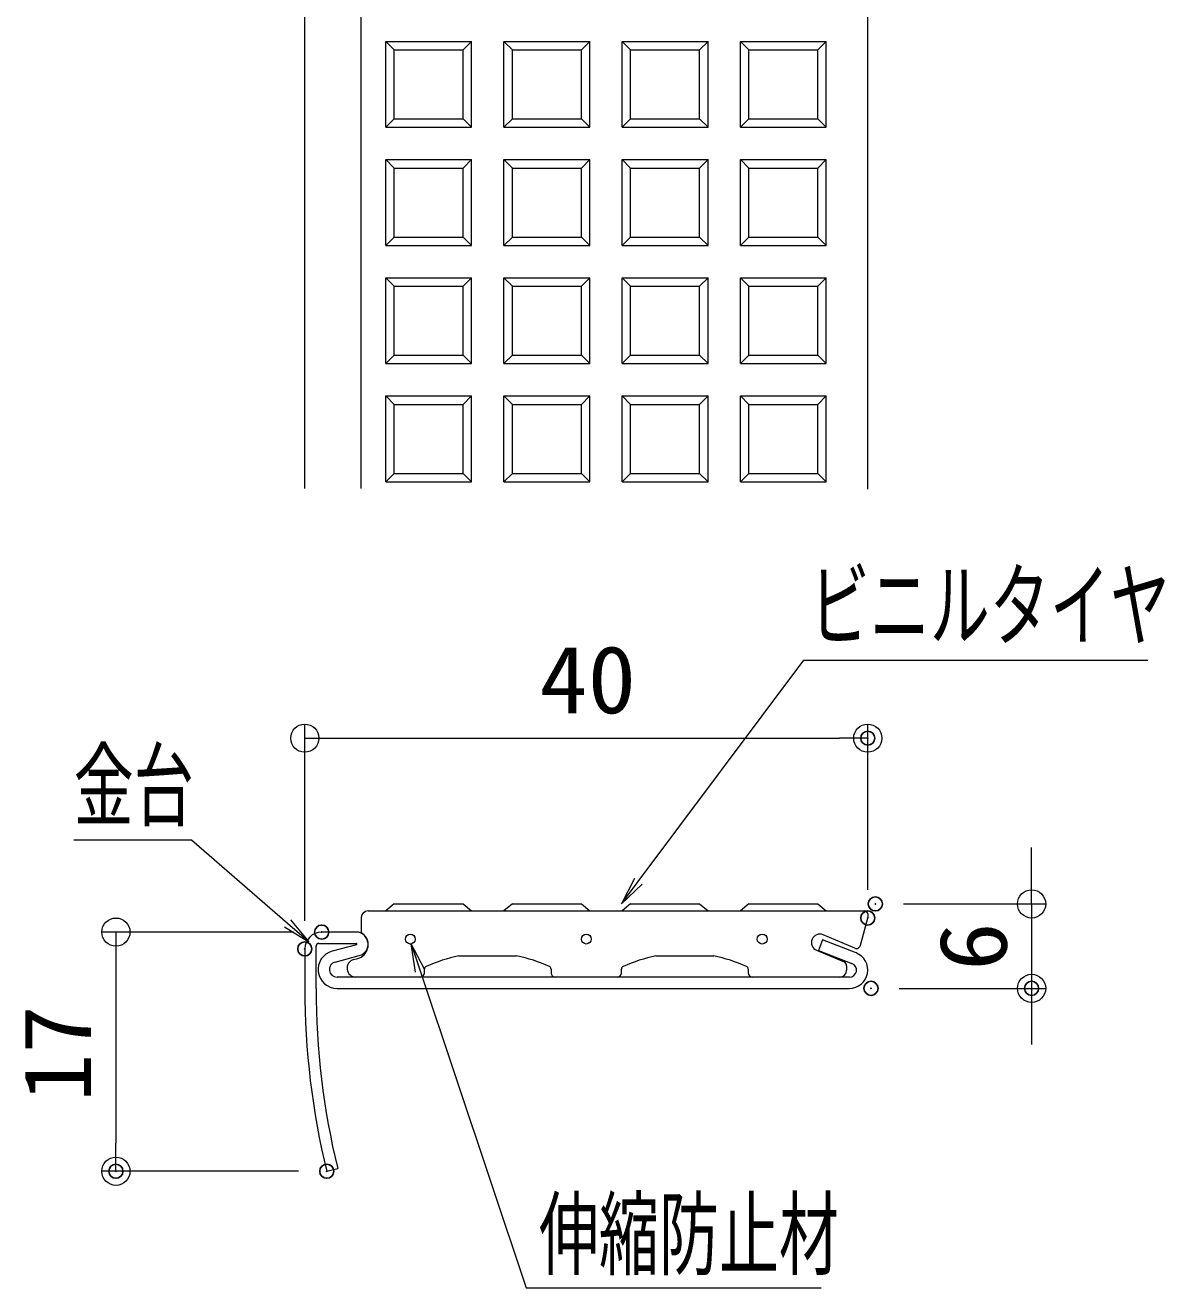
# Model space of a CAD drawing. Units: millimetres, scale not verified. Extents: x -400 to 400, y -277 to 277.
# Drawn here: x -38.1 to 42.9, y 99 to 188.7 of the extents above; entities that cross this region are included whole.
import ezdxf
from ezdxf.enums import TextEntityAlignment as Align

# ---------------------------------------------------------------- set-up
doc = ezdxf.new("R2010")
doc.units = ezdxf.units.MM
doc.header["$LTSCALE"] = 2
doc.header["$PDMODE"] = 32
doc.header["$PDSIZE"] = 1
for name, color, linetype, lineweight in [('0-2_CSLAYER1', 3, 'Continuous', 9), ('0-3_0', 1, 'Continuous', 9), ('0-D_6文字', 2, 'Continuous', 9)]:
    doc.layers.add(name, color=color, linetype=linetype, lineweight=lineweight)
doc.layers.add('0-4_Defpoints', color=7, linetype='Continuous')
doc.styles.add('ＭＳ ゴシック', font='')
doc.styles.get('ＭＳ ゴシック').set_extended_font_data('MS Gothic')

# ---------------------------------------------------------------- blocks, each defined once
blk = doc.blocks.new('_Origin')
at = {"layer": '0-3_0'}
blk.add_line((0, 0), (-2, 0), dxfattribs=at)
blk.add_circle((0, 0), 1, dxfattribs=at)
blk = doc.blocks.new('MLeader19')
at = {"layer": '0-D_6文字', "color": 1}
blk.add_line((17.927, 143.619), (41.661, 143.619), dxfattribs=at)
at = {"layer": '0-D_6文字'}
blk.add_line((5.714, 127.688), (4.249, 126.286), dxfattribs=at)
at = {"layer": '0-D_6文字', "color": 1}
blk.add_lwpolyline([(5.447, 127.888), (17.207, 143.619), (17.927, 143.619)], dxfattribs=at)
at = {"layer": '0-D_6文字'}
blk.add_lwpolyline([(5.18, 128.087), (4.249, 126.286), (5.447, 127.888)], dxfattribs=at)
at = {"layer": '0-D_6文字', "style": 'ＭＳ ゴシック', "width": 0.65}
blk.add_text('ビニルタイヤ', height=4.809, dxfattribs=at).set_placement((17.628, 143.676), align=Align.BOTTOM_LEFT)
blk = doc.blocks.new('MLeader20')
at = {"layer": '0-D_6文字', "color": 1}
blk.add_line((-27.023, 130.828), (-34.67, 130.828), dxfattribs=at)
at = {"layer": '0-D_6文字'}
blk.add_line((-19.267, 125.158), (-17.975, 123.595), dxfattribs=at)
at = {"layer": '0-D_6文字', "color": 1}
blk.add_lwpolyline([(-19.485, 124.907), (-26.303, 130.828), (-27.023, 130.828)], dxfattribs=at)
at = {"layer": '0-D_6文字'}
blk.add_lwpolyline([(-19.704, 124.655), (-17.975, 123.595), (-19.485, 124.907)], dxfattribs=at)
at = {"layer": '0-D_6文字', "style": 'ＭＳ ゴシック', "width": 0.65}
blk.add_text('金台', height=4.809, dxfattribs=at).set_placement((-34.67, 130.877), align=Align.BOTTOM_LEFT)
blk = doc.blocks.new('MLeader21')
at = {"layer": '0-D_6文字'}
blk.add_line((-10.377, 121.438), (-10.696, 123.44), dxfattribs=at)
at = {"layer": '0-D_6文字', "color": 1}
blk.add_line((-1.797, 99.007), (18.45, 99.007), dxfattribs=at)
at = {"layer": '0-D_6文字'}
blk.add_lwpolyline([(-9.745, 121.649), (-10.696, 123.44), (-10.061, 121.543)], dxfattribs=at)
at = {"layer": '0-D_6文字', "color": 1}
blk.add_lwpolyline([(-10.061, 121.543), (-2.517, 99.007), (-1.797, 99.007)], dxfattribs=at)
at = {"layer": '0-D_6文字', "style": 'ＭＳ ゴシック', "width": 0.65}
blk.add_text('伸縮防止材', height=4.809, dxfattribs=at).set_placement((-1.617, 98.981), align=Align.BOTTOM_LEFT)

msp = doc.modelspace()

# ---------------------------------------------------------------- linework, layer by layer
at = {"layer": '0-2_CSLAYER1'}
for p, q in [((-18.251, 155.811), (-18.251, 238.547)), ((-14.251, 155.811), (-14.251, 238.547)), ((21.749, 155.773), (21.749, 238.547)), ((-11.905, 186.992), (-12.501, 187.588)), ((-6.997, 186.992), (-6.401, 187.588)), ((-6.401, 181.488), (-6.401, 187.588)), ((-3.505, 186.992), (-4.101, 187.588)), ((1.403, 186.992), (1.999, 187.588)), ((1.999, 181.488), (1.999, 187.588)), ((4.895, 186.992), (4.299, 187.588)), ((9.803, 186.992), (10.399, 187.588)), ((10.399, 181.488), (10.399, 187.588)), ((13.295, 186.992), (12.699, 187.588)), ((18.203, 186.992), (18.799, 187.588)), ((18.799, 181.488), (18.799, 187.588)), ((-6.997, 182.084), (-6.997, 186.992)), ((1.403, 182.084), (1.403, 186.992)), ((9.803, 182.084), (9.803, 186.992)), ((18.203, 182.084), (18.203, 186.992)), ((-11.905, 182.084), (-12.501, 181.488)), ((-12.501, 181.488), (-6.401, 181.488)), ((-11.905, 182.084), (-6.997, 182.084)), ((-6.997, 182.084), (-6.401, 181.488)), ((-3.505, 182.084), (-4.101, 181.488)), ((-4.101, 181.488), (1.999, 181.488)), ((-3.505, 182.084), (1.403, 182.084)), ((1.403, 182.084), (1.999, 181.488)), ((4.895, 182.084), (4.299, 181.488)), ((4.299, 181.488), (10.399, 181.488)), ((4.895, 182.084), (9.803, 182.084)), ((9.803, 182.084), (10.399, 181.488)), ((13.295, 182.084), (12.699, 181.488)), ((12.699, 181.488), (18.799, 181.488)), ((13.295, 182.084), (18.203, 182.084)), ((18.203, 182.084), (18.799, 181.488)), ((-11.905, 178.592), (-12.501, 179.188)), ((-6.997, 178.592), (-6.401, 179.188)), ((-6.997, 173.684), (-6.997, 178.592)), ((-6.401, 173.088), (-6.401, 179.188)), ((-3.505, 178.592), (-4.101, 179.188)), ((1.403, 178.592), (1.999, 179.188)), ((1.403, 173.684), (1.403, 178.592)), ((1.999, 173.088), (1.999, 179.188)), ((4.895, 178.592), (4.299, 179.188)), ((9.803, 178.592), (10.399, 179.188)), ((9.803, 173.684), (9.803, 178.592)), ((10.399, 173.088), (10.399, 179.188)), ((13.295, 178.592), (12.699, 179.188)), ((18.203, 178.592), (18.799, 179.188)), ((18.203, 173.684), (18.203, 178.592)), ((18.799, 173.088), (18.799, 179.188)), ((-11.905, 173.684), (-12.501, 173.088)), ((-11.905, 173.684), (-6.997, 173.684)), ((-6.997, 173.684), (-6.401, 173.088)), ((-3.505, 173.684), (-4.101, 173.088)), ((-3.505, 173.684), (1.403, 173.684)), ((1.403, 173.684), (1.999, 173.088)), ((4.895, 173.684), (4.299, 173.088)), ((4.895, 173.684), (9.803, 173.684)), ((9.803, 173.684), (10.399, 173.088)), ((13.295, 173.684), (12.699, 173.088)), ((13.295, 173.684), (18.203, 173.684)), ((18.203, 173.684), (18.799, 173.088)), ((-12.501, 173.088), (-6.401, 173.088)), ((-4.101, 173.088), (1.999, 173.088)), ((4.299, 173.088), (10.399, 173.088)), ((12.699, 173.088), (18.799, 173.088)), ((-11.905, 170.192), (-12.501, 170.788)), ((-6.997, 170.192), (-6.401, 170.788)), ((-6.401, 164.688), (-6.401, 170.788)), ((-3.505, 170.192), (-4.101, 170.788)), ((1.403, 170.192), (1.999, 170.788)), ((1.999, 164.688), (1.999, 170.788)), ((4.895, 170.192), (4.299, 170.788)), ((9.803, 170.192), (10.399, 170.788)), ((10.399, 164.688), (10.399, 170.788)), ((13.295, 170.192), (12.699, 170.788)), ((18.203, 170.192), (18.799, 170.788)), ((18.799, 164.688), (18.799, 170.788)), ((-6.997, 165.284), (-6.997, 170.192)), ((1.403, 165.284), (1.403, 170.192)), ((9.803, 165.284), (9.803, 170.192)), ((18.203, 165.284), (18.203, 170.192)), ((-11.905, 165.284), (-12.501, 164.688)), ((-11.905, 165.284), (-6.997, 165.284)), ((-6.997, 165.284), (-6.401, 164.688)), ((-3.505, 165.284), (-4.101, 164.688)), ((-3.505, 165.284), (1.403, 165.284)), ((1.403, 165.284), (1.999, 164.688)), ((4.895, 165.284), (4.299, 164.688)), ((4.895, 165.284), (9.803, 165.284)), ((9.803, 165.284), (10.399, 164.688)), ((13.295, 165.284), (12.699, 164.688)), ((13.295, 165.284), (18.203, 165.284)), ((18.203, 165.284), (18.799, 164.688)), ((-12.501, 164.688), (-6.401, 164.688)), ((-4.101, 164.688), (1.999, 164.688)), ((4.299, 164.688), (10.399, 164.688)), ((12.699, 164.688), (18.799, 164.688)), ((-11.905, 161.792), (-12.501, 162.388)), ((-6.997, 161.792), (-6.401, 162.388)), ((-6.997, 156.884), (-6.997, 161.792)), ((-6.401, 156.288), (-6.401, 162.388)), ((-3.505, 161.792), (-4.101, 162.388)), ((1.403, 161.792), (1.999, 162.388)), ((1.403, 156.884), (1.403, 161.792)), ((1.999, 156.288), (1.999, 162.388)), ((4.895, 161.792), (4.299, 162.388)), ((9.803, 161.792), (10.399, 162.388)), ((9.803, 156.884), (9.803, 161.792)), ((10.399, 156.288), (10.399, 162.388)), ((13.295, 161.792), (12.699, 162.388)), ((18.203, 161.792), (18.799, 162.388)), ((18.203, 156.884), (18.203, 161.792)), ((18.799, 156.288), (18.799, 162.388)), ((-11.905, 156.884), (-12.501, 156.288)), ((-12.501, 156.288), (-6.401, 156.288)), ((-11.905, 156.884), (-6.997, 156.884)), ((-6.997, 156.884), (-6.401, 156.288)), ((-3.505, 156.884), (-4.101, 156.288)), ((-4.101, 156.288), (1.999, 156.288)), ((-3.505, 156.884), (1.403, 156.884)), ((1.403, 156.884), (1.999, 156.288)), ((4.895, 156.884), (4.299, 156.288)), ((4.299, 156.288), (10.399, 156.288)), ((4.895, 156.884), (9.803, 156.884)), ((9.803, 156.884), (10.399, 156.288)), ((13.295, 156.884), (12.699, 156.288)), ((12.699, 156.288), (18.799, 156.288)), ((13.295, 156.884), (18.203, 156.884)), ((18.203, 156.884), (18.799, 156.288)), ((-13.751, 125.786), (21.549, 125.786)), ((-11.905, 126.286), (-12.501, 125.786)), ((-12.501, 125.786), (-6.401, 125.786)), ((-11.905, 126.286), (-6.997, 126.286)), ((-6.997, 126.286), (-6.401, 125.786)), ((-3.505, 126.286), (1.403, 126.286)), ((1.403, 126.286), (1.999, 125.786)), ((4.895, 126.286), (9.803, 126.286)), ((9.803, 126.286), (10.399, 125.786)), ((13.295, 126.286), (18.203, 126.286)), ((18.203, 126.286), (18.799, 125.786)), ((-14.251, 125.286), (-14.251, 124.288)), ((21.229, 123.345), (21.749, 125.286)), ((21.749, 125.586), (21.749, 125.286)), ((-14.601, 124.286), (-17.051, 124.286)), ((-14.044, 124.081), (-14.251, 124.288)), ((20.822, 123.146), (18.584, 124.096)), ((-18.251, 123.086), (-18.251, 120.286)), ((-17.451, 120.286), (-17.451, 123.286)), ((-17.251, 123.486), (-14.601, 123.486)), ((-14.588, 123.387), (-16.31, 122.926)), ((18.115, 122.992), (20.067, 122.163)), ((-16.103, 122.153), (-14.381, 122.615)), ((-14.782, 122.33), (-14.492, 122.408)), ((-7.303, 122.586), (-3.199, 122.586)), ((6.697, 122.586), (10.801, 122.586)), ((-9.751, 121.386), (-9.751, 121.658)), ((-0.751, 121.658), (-0.751, 121.386)), ((4.249, 121.386), (4.249, 121.658)), ((13.249, 121.658), (13.249, 121.386)), ((20.249, 121.887), (20.249, 121.586)), ((20.446, 121.086), (-15.962, 121.086)), ((-15.962, 120.286), (20.446, 120.286)), ((-10.051, 121.086), (-14.618, 121.086)), ((3.949, 121.086), (-0.451, 121.086)), ((19.749, 121.086), (13.549, 121.086)), ((-16.692, 107.286), (-15.915, 107.475))]:
    msp.add_line(p, q, dxfattribs=at)
for points in [[(-12.501, 181.488), (-12.501, 187.588), (-6.401, 187.588)], [(-4.101, 181.488), (-4.101, 187.588), (1.999, 187.588)], [(4.299, 181.488), (4.299, 187.588), (10.399, 187.588)], [(12.699, 181.488), (12.699, 187.588), (18.799, 187.588)], [(-11.905, 182.084), (-11.905, 186.992), (-6.997, 186.992)], [(-3.505, 182.084), (-3.505, 186.992), (1.403, 186.992)], [(4.895, 182.084), (4.895, 186.992), (9.803, 186.992)], [(13.295, 182.084), (13.295, 186.992), (18.203, 186.992)], [(-12.501, 173.088), (-12.501, 179.188), (-6.401, 179.188)], [(-11.905, 173.684), (-11.905, 178.592), (-6.997, 178.592)], [(-4.101, 173.088), (-4.101, 179.188), (1.999, 179.188)], [(-3.505, 173.684), (-3.505, 178.592), (1.403, 178.592)], [(4.299, 173.088), (4.299, 179.188), (10.399, 179.188)], [(4.895, 173.684), (4.895, 178.592), (9.803, 178.592)], [(12.699, 173.088), (12.699, 179.188), (18.799, 179.188)], [(13.295, 173.684), (13.295, 178.592), (18.203, 178.592)], [(-12.501, 164.688), (-12.501, 170.788), (-6.401, 170.788)], [(-4.101, 164.688), (-4.101, 170.788), (1.999, 170.788)], [(4.299, 164.688), (4.299, 170.788), (10.399, 170.788)], [(12.699, 164.688), (12.699, 170.788), (18.799, 170.788)], [(-11.905, 165.284), (-11.905, 170.192), (-6.997, 170.192)], [(-3.505, 165.284), (-3.505, 170.192), (1.403, 170.192)], [(4.895, 165.284), (4.895, 170.192), (9.803, 170.192)], [(13.295, 165.284), (13.295, 170.192), (18.203, 170.192)], [(-12.501, 156.288), (-12.501, 162.388), (-6.401, 162.388)], [(-11.905, 156.884), (-11.905, 161.792), (-6.997, 161.792)], [(-4.101, 156.288), (-4.101, 162.388), (1.999, 162.388)], [(-3.505, 156.884), (-3.505, 161.792), (1.403, 161.792)], [(4.299, 156.288), (4.299, 162.388), (10.399, 162.388)], [(4.895, 156.884), (4.895, 161.792), (9.803, 161.792)], [(12.699, 156.288), (12.699, 162.388), (18.799, 162.388)], [(13.295, 156.884), (13.295, 161.792), (18.203, 161.792)], [(-3.505, 126.286), (-4.101, 125.786), (1.999, 125.786)], [(4.895, 126.286), (4.299, 125.786), (10.399, 125.786)], [(13.295, 126.286), (12.699, 125.786), (18.799, 125.786)], [(20.92, 122.803), (18.54, 123.731), (18.249, 122.986), (20.629, 122.057)]]:
    msp.add_lwpolyline(points, dxfattribs=at)
for centre in [(-10.751, 123.786), (1.749, 123.786), (14.249, 123.786)]:
    msp.add_circle(centre, 0.35, dxfattribs=at)
for centre, radius, start, end in [((-13.751, 125.286), 0.5, 90, 180), ((21.549, 125.586), 0.2, 0, 90), ((-17.051, 123.086), 1.2, 90, 180), ((-14.601, 123.436), 0.85, 285, 90), ((-14.751, 123.374), 1, 285, 45), ((18.349, 123.544), 0.6, 67, 247), ((-17.251, 123.286), 0.2, 90, 180), ((-14.601, 123.436), 0.05, 285, 90), ((20.939, 123.422), 0.3, 247, 345), ((-15.962, 121.629), 1.343, 105, 270), ((-15.962, 121.629), 0.543, 105, 270), ((-14.618, 121.719), 0.633, 105, 270), ((-5.251, 112.161), 10.625, 101.13453, 114.36009), ((-5.251, 112.161), 10.625, 65.63991, 78.86547), ((8.749, 112.161), 10.625, 101.13453, 114.36009), ((8.749, 112.161), 10.625, 65.63991, 78.86547), ((19.949, 121.887), 0.3, 0, 67), ((20.446, 121.589), 1.303, 270, 68.68871), ((20.446, 121.589), 0.503, 270, 68.68871), ((-10.051, 121.386), 0.3, 270, 0), ((-9.551, 121.658), 0.2, 114.36009, 180), ((-0.951, 121.658), 0.2, 0, 65.63991), ((-0.451, 121.386), 0.3, 180, 270), ((3.949, 121.386), 0.3, 270, 0), ((4.449, 121.658), 0.2, 114.36009, 180), ((13.049, 121.658), 0.2, 0, 65.63991), ((13.549, 121.386), 0.3, 180, 270), ((19.749, 121.586), 0.5, 270, 0), ((36.749, 120.286), 55, 180, 193.67202), ((36.749, 120.286), 54.2, 180, 193.67202)]:
    msp.add_arc(centre, radius, start, end, dxfattribs=at)
at = {"layer": '0-3_0'}
for p, q in [((-18.251, 125.086), (-18.251, 139.068)), ((21.749, 127.286), (21.749, 139.068)), ((-16.251, 138.068), (19.749, 138.068)), ((33.392, 128.286), (33.392, 130.286)), ((24.289, 126.286), (34.392, 126.286)), ((33.392, 126.286), (33.392, 120.286)), ((-19.051, 124.286), (-32.675, 124.286)), ((-31.675, 122.286), (-31.675, 109.286)), ((23.98, 120.286), (34.392, 120.286)), ((33.392, 118.286), (33.392, 116.286)), ((-18.692, 107.286), (-32.675, 107.286))]:
    msp.add_line(p, q, dxfattribs=at)
at = {"layer": '0-4_Defpoints'}
for p in [(21.749, 138.068), (22.289, 126.286), (21.749, 125.286), (-17.051, 124.286), (-18.251, 123.086), (21.98, 120.286), (33.392, 120.286), (-31.675, 107.286), (-16.692, 107.286)]:
    msp.add_point(p, dxfattribs=at)

# ---------------------------------------------------------------- block references
at = {"layer": '0-3_0'}
for p, rotation in [((-18.251, 138.068), 180), ((33.392, 126.286), 270), ((-31.675, 124.286), 90), ((33.392, 120.286), 90), ((-31.675, 107.286), 270)]:
    msp.add_blockref('_Origin', p, dxfattribs=dict(at, rotation=rotation))
msp.add_blockref('_Origin', (21.749, 138.068), dxfattribs=at)
at = {"layer": '0-D_6文字'}
for name in ['MLeader19', 'MLeader20', 'MLeader21']:
    msp.add_blockref(name, (0, 0), dxfattribs=at)

# ---------------------------------------------------------------- texts
at = {"layer": '0-3_0', "color": 2, "style": 'ＭＳ ゴシック', "width": 1.05}
msp.add_text('40', height=4.809, dxfattribs=at).set_placement((-1.584, 138.393), align=Align.BOTTOM_LEFT)
for s, p in [('6', (33.068, 121.536)), ('17', (-32, 112.202))]:
    msp.add_text(s, height=4.809, rotation=90, dxfattribs=at).set_placement(p, align=Align.BOTTOM_LEFT)

doc.saveas('drawing.dxf')
